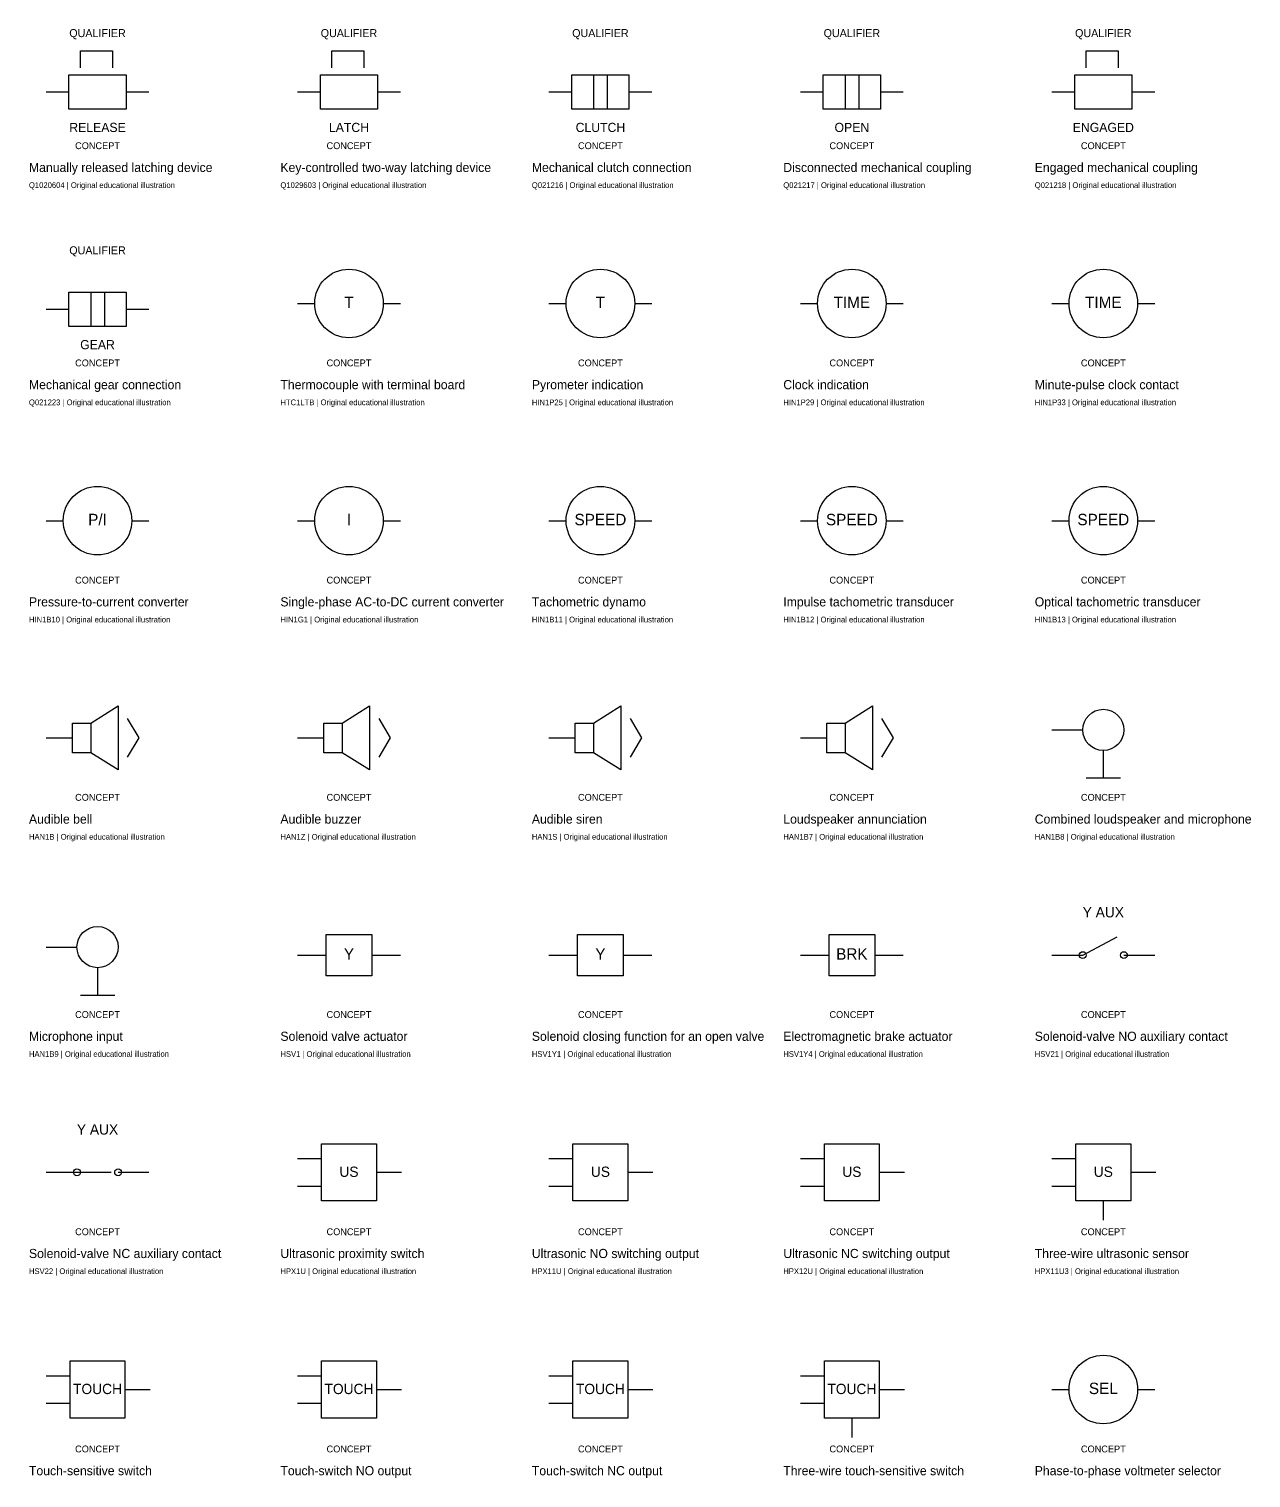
# Model space of a CAD drawing. Extents: x -25 to 1140, y -41451 to 113.
# Drawn here: x 0 to 1069, y -34977 to -33710 of the extents above; entities that cross this region are included whole.
import ezdxf
from ezdxf.enums import TextEntityAlignment as Align

# ---------------------------------------------------------------- set-up
doc = ezdxf.new("R2010")
doc.units = 0
doc.layers.add('REFERENCE', color=7, linetype='CONTINUOUS')

# ---------------------------------------------------------------- blocks, each defined once
blk = doc.blocks.new('REF_IEC_MANUALLY_RELEASED_LATCHING_DEVICE')
at = {"layer": 'REFERENCE'}
for p, q in [((45, 76), (45, 91)), ((45, 91), (73, 91)), ((73, 91), (73, 76)), ((35, 70), (85, 70)), ((35, 40), (35, 70)), ((85, 70), (85, 40)), ((15, 55), (35, 55)), ((85, 55), (105, 55)), ((85, 40), (35, 40))]:
    blk.add_line(p, q, dxfattribs=at)
for s, height, p in [('QUALIFIER', 7, (60, 103)), ('RELEASE', 8, (60, 20)), ('CONCEPT', 6, (60, 5))]:
    blk.add_text(s, height=height, dxfattribs=at).set_placement(p, align=Align.CENTER)
blk = doc.blocks.new('REF_IEC_KEY_CONTROLLED_TWO_WAY_LATCHING_DEVICE')
at = {"layer": 'REFERENCE'}
for p, q in [((45, 76), (45, 91)), ((45, 91), (73, 91)), ((73, 91), (73, 76)), ((35, 70), (85, 70)), ((35, 40), (35, 70)), ((85, 70), (85, 40)), ((15, 55), (35, 55)), ((85, 55), (105, 55)), ((85, 40), (35, 40))]:
    blk.add_line(p, q, dxfattribs=at)
for s, height, p in [('QUALIFIER', 7, (60, 103)), ('LATCH', 8, (60, 20)), ('CONCEPT', 6, (60, 5))]:
    blk.add_text(s, height=height, dxfattribs=at).set_placement(p, align=Align.CENTER)
blk = doc.blocks.new('REF_IEC_MECHANICAL_CLUTCH_CONNECTION')
at = {"layer": 'REFERENCE'}
for p, q in [((35, 70), (85, 70)), ((35, 40), (35, 70)), ((54, 70), (54, 40)), ((66, 70), (66, 40)), ((85, 70), (85, 40)), ((15, 55), (35, 55)), ((85, 55), (105, 55)), ((85, 40), (35, 40))]:
    blk.add_line(p, q, dxfattribs=at)
for s, height, p in [('QUALIFIER', 7, (60, 103)), ('CLUTCH', 8, (60, 20)), ('CONCEPT', 6, (60, 5))]:
    blk.add_text(s, height=height, dxfattribs=at).set_placement(p, align=Align.CENTER)
blk = doc.blocks.new('REF_IEC_DISCONNECTED_MECHANICAL_COUPLING')
at = {"layer": 'REFERENCE'}
for p, q in [((35, 70), (85, 70)), ((35, 40), (35, 70)), ((54, 70), (54, 40)), ((66, 70), (66, 40)), ((85, 70), (85, 40)), ((15, 55), (35, 55)), ((85, 55), (105, 55)), ((85, 40), (35, 40))]:
    blk.add_line(p, q, dxfattribs=at)
for s, height, p in [('QUALIFIER', 7, (60, 103)), ('OPEN', 8, (60, 20)), ('CONCEPT', 6, (60, 5))]:
    blk.add_text(s, height=height, dxfattribs=at).set_placement(p, align=Align.CENTER)
blk = doc.blocks.new('REF_IEC_ENGAGED_MECHANICAL_COUPLING')
at = {"layer": 'REFERENCE'}
for p, q in [((45, 76), (45, 91)), ((45, 91), (73, 91)), ((73, 91), (73, 76)), ((35, 70), (85, 70)), ((35, 40), (35, 70)), ((85, 70), (85, 40)), ((15, 55), (35, 55)), ((85, 55), (105, 55)), ((85, 40), (35, 40))]:
    blk.add_line(p, q, dxfattribs=at)
for s, height, p in [('QUALIFIER', 7, (60, 103)), ('ENGAGED', 8, (60, 20)), ('CONCEPT', 6, (60, 5))]:
    blk.add_text(s, height=height, dxfattribs=at).set_placement(p, align=Align.CENTER)
blk = doc.blocks.new('REF_IEC_MECHANICAL_GEAR_CONNECTION')
at = {"layer": 'REFERENCE'}
for p, q in [((35, 70), (85, 70)), ((35, 40), (35, 70)), ((54, 70), (54, 40)), ((66, 70), (66, 40)), ((85, 70), (85, 40)), ((15, 55), (35, 55)), ((85, 55), (105, 55)), ((85, 40), (35, 40))]:
    blk.add_line(p, q, dxfattribs=at)
for s, height, p in [('QUALIFIER', 7, (60, 103)), ('GEAR', 8, (60, 20)), ('CONCEPT', 6, (60, 5))]:
    blk.add_text(s, height=height, dxfattribs=at).set_placement(p, align=Align.CENTER)
blk = doc.blocks.new('REF_IEC_THERMOCOUPLE_WITH_TERMINAL_BOARD')
at = {"layer": 'REFERENCE'}
for p, q in [((15, 60), (30, 60)), ((90, 60), (105, 60))]:
    blk.add_line(p, q, dxfattribs=at)
blk.add_circle((60, 60), 30, dxfattribs=at)
for s, height, p in [('T', 10, (60, 56)), ('CONCEPT', 6, (60, 5))]:
    blk.add_text(s, height=height, dxfattribs=at).set_placement(p, align=Align.CENTER)
blk = doc.blocks.new('REF_IEC_PYROMETER_INDICATION')
at = {"layer": 'REFERENCE'}
for p, q in [((15, 60), (30, 60)), ((90, 60), (105, 60))]:
    blk.add_line(p, q, dxfattribs=at)
blk.add_circle((60, 60), 30, dxfattribs=at)
for s, height, p in [('T', 10, (60, 56)), ('CONCEPT', 6, (60, 5))]:
    blk.add_text(s, height=height, dxfattribs=at).set_placement(p, align=Align.CENTER)
blk = doc.blocks.new('REF_IEC_CLOCK_INDICATION')
at = {"layer": 'REFERENCE'}
for p, q in [((15, 60), (30, 60)), ((90, 60), (105, 60))]:
    blk.add_line(p, q, dxfattribs=at)
blk.add_circle((60, 60), 30, dxfattribs=at)
for s, height, p in [('TIME', 10, (60, 56)), ('CONCEPT', 6, (60, 5))]:
    blk.add_text(s, height=height, dxfattribs=at).set_placement(p, align=Align.CENTER)
blk = doc.blocks.new('REF_IEC_MINUTE_PULSE_CLOCK_CONTACT')
at = {"layer": 'REFERENCE'}
for p, q in [((15, 60), (30, 60)), ((90, 60), (105, 60))]:
    blk.add_line(p, q, dxfattribs=at)
blk.add_circle((60, 60), 30, dxfattribs=at)
for s, height, p in [('TIME', 10, (60, 56)), ('CONCEPT', 6, (60, 5))]:
    blk.add_text(s, height=height, dxfattribs=at).set_placement(p, align=Align.CENTER)
blk = doc.blocks.new('REF_IEC_PRESSURE_TO_CURRENT_CONVERTER')
at = {"layer": 'REFERENCE'}
for p, q in [((15, 60), (30, 60)), ((90, 60), (105, 60))]:
    blk.add_line(p, q, dxfattribs=at)
blk.add_circle((60, 60), 30, dxfattribs=at)
for s, height, p in [('P/I', 10, (60, 56)), ('CONCEPT', 6, (60, 5))]:
    blk.add_text(s, height=height, dxfattribs=at).set_placement(p, align=Align.CENTER)
blk = doc.blocks.new('REF_IEC_SINGLE_PHASE_AC_TO_DC_CURRENT_CONVERTER')
at = {"layer": 'REFERENCE'}
for p, q in [((15, 60), (30, 60)), ((90, 60), (105, 60))]:
    blk.add_line(p, q, dxfattribs=at)
blk.add_circle((60, 60), 30, dxfattribs=at)
for s, height, p in [('I', 10, (60, 56)), ('CONCEPT', 6, (60, 5))]:
    blk.add_text(s, height=height, dxfattribs=at).set_placement(p, align=Align.CENTER)
blk = doc.blocks.new('REF_IEC_TACHOMETRIC_DYNAMO')
at = {"layer": 'REFERENCE'}
for p, q in [((15, 60), (30, 60)), ((90, 60), (105, 60))]:
    blk.add_line(p, q, dxfattribs=at)
blk.add_circle((60, 60), 30, dxfattribs=at)
for s, height, p in [('SPEED', 10, (60, 56)), ('CONCEPT', 6, (60, 5))]:
    blk.add_text(s, height=height, dxfattribs=at).set_placement(p, align=Align.CENTER)
blk = doc.blocks.new('REF_IEC_IMPULSE_TACHOMETRIC_TRANSDUCER')
at = {"layer": 'REFERENCE'}
for p, q in [((15, 60), (30, 60)), ((90, 60), (105, 60))]:
    blk.add_line(p, q, dxfattribs=at)
blk.add_circle((60, 60), 30, dxfattribs=at)
for s, height, p in [('SPEED', 10, (60, 56)), ('CONCEPT', 6, (60, 5))]:
    blk.add_text(s, height=height, dxfattribs=at).set_placement(p, align=Align.CENTER)
blk = doc.blocks.new('REF_IEC_OPTICAL_TACHOMETRIC_TRANSDUCER')
at = {"layer": 'REFERENCE'}
for p, q in [((15, 60), (30, 60)), ((90, 60), (105, 60))]:
    blk.add_line(p, q, dxfattribs=at)
blk.add_circle((60, 60), 30, dxfattribs=at)
for s, height, p in [('SPEED', 10, (60, 56)), ('CONCEPT', 6, (60, 5))]:
    blk.add_text(s, height=height, dxfattribs=at).set_placement(p, align=Align.CENTER)
blk = doc.blocks.new('REF_IEC_AUDIBLE_BELL')
at = {"layer": 'REFERENCE'}
for p, q in [((54, 73), (78, 88)), ((78, 88), (78, 32)), ((86, 77), (96, 60)), ((38, 73), (54, 73)), ((38, 47), (38, 73)), ((54, 73), (54, 47)), ((15, 60), (38, 60)), ((96, 60), (86, 43)), ((54, 47), (38, 47)), ((78, 32), (54, 47))]:
    blk.add_line(p, q, dxfattribs=at)
blk.add_text('CONCEPT', height=6, dxfattribs=at).set_placement((60, 5), align=Align.CENTER)
blk = doc.blocks.new('REF_IEC_AUDIBLE_BUZZER')
at = {"layer": 'REFERENCE'}
for p, q in [((54, 73), (78, 88)), ((78, 88), (78, 32)), ((86, 77), (96, 60)), ((38, 73), (54, 73)), ((38, 47), (38, 73)), ((54, 73), (54, 47)), ((15, 60), (38, 60)), ((96, 60), (86, 43)), ((54, 47), (38, 47)), ((78, 32), (54, 47))]:
    blk.add_line(p, q, dxfattribs=at)
blk.add_text('CONCEPT', height=6, dxfattribs=at).set_placement((60, 5), align=Align.CENTER)
blk = doc.blocks.new('REF_IEC_AUDIBLE_SIREN')
at = {"layer": 'REFERENCE'}
for p, q in [((54, 73), (78, 88)), ((78, 88), (78, 32)), ((86, 77), (96, 60)), ((38, 73), (54, 73)), ((38, 47), (38, 73)), ((54, 73), (54, 47)), ((15, 60), (38, 60)), ((96, 60), (86, 43)), ((54, 47), (38, 47)), ((78, 32), (54, 47))]:
    blk.add_line(p, q, dxfattribs=at)
blk.add_text('CONCEPT', height=6, dxfattribs=at).set_placement((60, 5), align=Align.CENTER)
blk = doc.blocks.new('REF_IEC_LOUDSPEAKER_ANNUNCIATION')
at = {"layer": 'REFERENCE'}
for p, q in [((54, 73), (78, 88)), ((78, 88), (78, 32)), ((86, 77), (96, 60)), ((38, 73), (54, 73)), ((38, 47), (38, 73)), ((54, 73), (54, 47)), ((15, 60), (38, 60)), ((96, 60), (86, 43)), ((54, 47), (38, 47)), ((78, 32), (54, 47))]:
    blk.add_line(p, q, dxfattribs=at)
blk.add_text('CONCEPT', height=6, dxfattribs=at).set_placement((60, 5), align=Align.CENTER)
blk = doc.blocks.new('REF_IEC_COMBINED_LOUDSPEAKER_AND_MICROPHONE')
at = {"layer": 'REFERENCE'}
for p, q in [((15, 67), (42, 67)), ((60, 49), (60, 25)), ((45, 25), (75, 25))]:
    blk.add_line(p, q, dxfattribs=at)
blk.add_circle((60, 67), 18, dxfattribs=at)
blk.add_text('CONCEPT', height=6, dxfattribs=at).set_placement((60, 5), align=Align.CENTER)
blk = doc.blocks.new('REF_IEC_MICROPHONE_INPUT')
at = {"layer": 'REFERENCE'}
for p, q in [((15, 67), (42, 67)), ((60, 49), (60, 25)), ((45, 25), (75, 25))]:
    blk.add_line(p, q, dxfattribs=at)
blk.add_circle((60, 67), 18, dxfattribs=at)
blk.add_text('CONCEPT', height=6, dxfattribs=at).set_placement((60, 5), align=Align.CENTER)
blk = doc.blocks.new('REF_IEC_SOLENOID_VALVE_ACTUATOR')
at = {"layer": 'REFERENCE'}
for p, q in [((40, 78), (80, 78)), ((40, 42), (40, 78)), ((80, 78), (80, 42)), ((15, 60), (40, 60)), ((80, 60), (105, 60)), ((80, 42), (40, 42))]:
    blk.add_line(p, q, dxfattribs=at)
for s, height, p in [('Y', 10, (60, 56)), ('CONCEPT', 6, (60, 5))]:
    blk.add_text(s, height=height, dxfattribs=at).set_placement(p, align=Align.CENTER)
blk = doc.blocks.new('REF_IEC_SOLENOID_CLOSING_FUNCTION_FOR_AN_OPEN_VALVE')
at = {"layer": 'REFERENCE'}
for p, q in [((40, 78), (80, 78)), ((40, 42), (40, 78)), ((80, 78), (80, 42)), ((15, 60), (40, 60)), ((80, 60), (105, 60)), ((80, 42), (40, 42))]:
    blk.add_line(p, q, dxfattribs=at)
for s, height, p in [('Y', 10, (60, 56)), ('CONCEPT', 6, (60, 5))]:
    blk.add_text(s, height=height, dxfattribs=at).set_placement(p, align=Align.CENTER)
blk = doc.blocks.new('REF_IEC_ELECTROMAGNETIC_BRAKE_ACTUATOR')
at = {"layer": 'REFERENCE'}
for p, q in [((40, 78), (80, 78)), ((40, 42), (40, 78)), ((80, 78), (80, 42)), ((15, 60), (40, 60)), ((80, 60), (105, 60)), ((80, 42), (40, 42))]:
    blk.add_line(p, q, dxfattribs=at)
for s, height, p in [('BRK', 10, (60, 56)), ('CONCEPT', 6, (60, 5))]:
    blk.add_text(s, height=height, dxfattribs=at).set_placement(p, align=Align.CENTER)
blk = doc.blocks.new('REF_IEC_SOLENOID_VALVE_NO_AUXILIARY_CONTACT')
at = {"layer": 'REFERENCE'}
for p, q in [((42, 60), (72, 76)), ((15, 60), (42, 60)), ((78, 60), (105, 60))]:
    blk.add_line(p, q, dxfattribs=at)
for centre in [(42, 60), (78, 60)]:
    blk.add_circle(centre, 3, dxfattribs=at)
for s, height, p in [('Y AUX', 9, (60, 93)), ('CONCEPT', 6, (60, 5))]:
    blk.add_text(s, height=height, dxfattribs=at).set_placement(p, align=Align.CENTER)
blk = doc.blocks.new('REF_IEC_SOLENOID_VALVE_NC_AUXILIARY_CONTACT')
at = {"layer": 'REFERENCE'}
for p, q in [((15, 60), (42, 60)), ((42, 60), (72, 60)), ((78, 60), (105, 60))]:
    blk.add_line(p, q, dxfattribs=at)
for centre in [(42, 60), (78, 60)]:
    blk.add_circle(centre, 3, dxfattribs=at)
for s, height, p in [('Y AUX', 9, (60, 93)), ('CONCEPT', 6, (60, 5))]:
    blk.add_text(s, height=height, dxfattribs=at).set_placement(p, align=Align.CENTER)
blk = doc.blocks.new('REF_IEC_ULTRASONIC_PROXIMITY_SWITCH')
at = {"layer": 'REFERENCE'}
for p, q in [((36, 85), (84, 85)), ((36, 35), (36, 85)), ((84, 85), (84, 35)), ((15, 72), (36, 72)), ((84, 60), (106, 60)), ((15, 48), (36, 48)), ((84, 35), (36, 35))]:
    blk.add_line(p, q, dxfattribs=at)
for s, height, p in [('US', 9, (60, 56)), ('CONCEPT', 6, (60, 5))]:
    blk.add_text(s, height=height, dxfattribs=at).set_placement(p, align=Align.CENTER)
blk = doc.blocks.new('REF_IEC_ULTRASONIC_NO_SWITCHING_OUTPUT')
at = {"layer": 'REFERENCE'}
for p, q in [((36, 85), (84, 85)), ((36, 35), (36, 85)), ((84, 85), (84, 35)), ((15, 72), (36, 72)), ((84, 60), (106, 60)), ((15, 48), (36, 48)), ((84, 35), (36, 35))]:
    blk.add_line(p, q, dxfattribs=at)
for s, height, p in [('US', 9, (60, 56)), ('CONCEPT', 6, (60, 5))]:
    blk.add_text(s, height=height, dxfattribs=at).set_placement(p, align=Align.CENTER)
blk = doc.blocks.new('REF_IEC_ULTRASONIC_NC_SWITCHING_OUTPUT')
at = {"layer": 'REFERENCE'}
for p, q in [((36, 85), (84, 85)), ((36, 35), (36, 85)), ((84, 85), (84, 35)), ((15, 72), (36, 72)), ((84, 60), (106, 60)), ((15, 48), (36, 48)), ((84, 35), (36, 35))]:
    blk.add_line(p, q, dxfattribs=at)
for s, height, p in [('US', 9, (60, 56)), ('CONCEPT', 6, (60, 5))]:
    blk.add_text(s, height=height, dxfattribs=at).set_placement(p, align=Align.CENTER)
blk = doc.blocks.new('REF_IEC_THREE_WIRE_ULTRASONIC_SENSOR')
at = {"layer": 'REFERENCE'}
for p, q in [((36, 85), (84, 85)), ((36, 35), (36, 85)), ((84, 85), (84, 35)), ((15, 72), (36, 72)), ((84, 60), (106, 60)), ((15, 48), (36, 48)), ((84, 35), (36, 35)), ((60, 35), (60, 18))]:
    blk.add_line(p, q, dxfattribs=at)
for s, height, p in [('US', 9, (60, 56)), ('CONCEPT', 6, (60, 5))]:
    blk.add_text(s, height=height, dxfattribs=at).set_placement(p, align=Align.CENTER)
blk = doc.blocks.new('REF_IEC_TOUCH_SENSITIVE_SWITCH')
at = {"layer": 'REFERENCE'}
for p, q in [((36, 85), (84, 85)), ((36, 35), (36, 85)), ((84, 85), (84, 35)), ((15, 72), (36, 72)), ((84, 60), (106, 60)), ((15, 48), (36, 48)), ((84, 35), (36, 35))]:
    blk.add_line(p, q, dxfattribs=at)
for s, height, p in [('TOUCH', 9, (60, 56)), ('CONCEPT', 6, (60, 5))]:
    blk.add_text(s, height=height, dxfattribs=at).set_placement(p, align=Align.CENTER)
blk = doc.blocks.new('REF_IEC_TOUCH_SWITCH_NO_OUTPUT')
at = {"layer": 'REFERENCE'}
for p, q in [((36, 85), (84, 85)), ((36, 35), (36, 85)), ((84, 85), (84, 35)), ((15, 72), (36, 72)), ((84, 60), (106, 60)), ((15, 48), (36, 48)), ((84, 35), (36, 35))]:
    blk.add_line(p, q, dxfattribs=at)
for s, height, p in [('TOUCH', 9, (60, 56)), ('CONCEPT', 6, (60, 5))]:
    blk.add_text(s, height=height, dxfattribs=at).set_placement(p, align=Align.CENTER)
blk = doc.blocks.new('REF_IEC_TOUCH_SWITCH_NC_OUTPUT')
at = {"layer": 'REFERENCE'}
for p, q in [((36, 85), (84, 85)), ((36, 35), (36, 85)), ((84, 85), (84, 35)), ((15, 72), (36, 72)), ((84, 60), (106, 60)), ((15, 48), (36, 48)), ((84, 35), (36, 35))]:
    blk.add_line(p, q, dxfattribs=at)
for s, height, p in [('TOUCH', 9, (60, 56)), ('CONCEPT', 6, (60, 5))]:
    blk.add_text(s, height=height, dxfattribs=at).set_placement(p, align=Align.CENTER)
blk = doc.blocks.new('REF_IEC_THREE_WIRE_TOUCH_SENSITIVE_SWITCH')
at = {"layer": 'REFERENCE'}
for p, q in [((36, 85), (84, 85)), ((36, 35), (36, 85)), ((84, 85), (84, 35)), ((15, 72), (36, 72)), ((84, 60), (106, 60)), ((15, 48), (36, 48)), ((84, 35), (36, 35)), ((60, 35), (60, 18))]:
    blk.add_line(p, q, dxfattribs=at)
for s, height, p in [('TOUCH', 9, (60, 56)), ('CONCEPT', 6, (60, 5))]:
    blk.add_text(s, height=height, dxfattribs=at).set_placement(p, align=Align.CENTER)
blk = doc.blocks.new('REF_IEC_PHASE_TO_PHASE_VOLTMETER_SELECTOR')
at = {"layer": 'REFERENCE'}
for p, q in [((15, 60), (30, 60)), ((90, 60), (105, 60))]:
    blk.add_line(p, q, dxfattribs=at)
blk.add_circle((60, 60), 30, dxfattribs=at)
for s, height, p in [('SEL', 10, (60, 56)), ('CONCEPT', 6, (60, 5))]:
    blk.add_text(s, height=height, dxfattribs=at).set_placement(p, align=Align.CENTER)

msp = doc.modelspace()

# ---------------------------------------------------------------- block references
at = {"layer": 'REFERENCE'}
for name, p in [('REF_IEC_MANUALLY_RELEASED_LATCHING_DEVICE', (0, -33820)), ('REF_IEC_KEY_CONTROLLED_TWO_WAY_LATCHING_DEVICE', (220, -33820)), ('REF_IEC_MECHANICAL_CLUTCH_CONNECTION', (440, -33820)), ('REF_IEC_DISCONNECTED_MECHANICAL_COUPLING', (660, -33820)), ('REF_IEC_ENGAGED_MECHANICAL_COUPLING', (880, -33820)), ('REF_IEC_MECHANICAL_GEAR_CONNECTION', (0, -34010)), ('REF_IEC_THERMOCOUPLE_WITH_TERMINAL_BOARD', (220, -34010)), ('REF_IEC_PYROMETER_INDICATION', (440, -34010)), ('REF_IEC_CLOCK_INDICATION', (660, -34010)), ('REF_IEC_MINUTE_PULSE_CLOCK_CONTACT', (880, -34010)), ('REF_IEC_PRESSURE_TO_CURRENT_CONVERTER', (0, -34200)), ('REF_IEC_SINGLE_PHASE_AC_TO_DC_CURRENT_CONVERTER', (220, -34200)), ('REF_IEC_TACHOMETRIC_DYNAMO', (440, -34200)), ('REF_IEC_IMPULSE_TACHOMETRIC_TRANSDUCER', (660, -34200)), ('REF_IEC_OPTICAL_TACHOMETRIC_TRANSDUCER', (880, -34200)), ('REF_IEC_AUDIBLE_BELL', (0, -34390)), ('REF_IEC_AUDIBLE_BUZZER', (220, -34390)), ('REF_IEC_AUDIBLE_SIREN', (440, -34390)), ('REF_IEC_LOUDSPEAKER_ANNUNCIATION', (660, -34390)), ('REF_IEC_COMBINED_LOUDSPEAKER_AND_MICROPHONE', (880, -34390)), ('REF_IEC_SOLENOID_VALVE_NO_AUXILIARY_CONTACT', (880, -34580)), ('REF_IEC_MICROPHONE_INPUT', (0, -34580)), ('REF_IEC_SOLENOID_VALVE_ACTUATOR', (220, -34580)), ('REF_IEC_SOLENOID_CLOSING_FUNCTION_FOR_AN_OPEN_VALVE', (440, -34580)), ('REF_IEC_ELECTROMAGNETIC_BRAKE_ACTUATOR', (660, -34580)), ('REF_IEC_SOLENOID_VALVE_NC_AUXILIARY_CONTACT', (0, -34770)), ('REF_IEC_ULTRASONIC_PROXIMITY_SWITCH', (220, -34770)), ('REF_IEC_ULTRASONIC_NO_SWITCHING_OUTPUT', (440, -34770)), ('REF_IEC_ULTRASONIC_NC_SWITCHING_OUTPUT', (660, -34770)), ('REF_IEC_THREE_WIRE_ULTRASONIC_SENSOR', (880, -34770)), ('REF_IEC_TOUCH_SENSITIVE_SWITCH', (0, -34960)), ('REF_IEC_TOUCH_SWITCH_NO_OUTPUT', (220, -34960)), ('REF_IEC_TOUCH_SWITCH_NC_OUTPUT', (440, -34960)), ('REF_IEC_THREE_WIRE_TOUCH_SENSITIVE_SWITCH', (660, -34960)), ('REF_IEC_PHASE_TO_PHASE_VOLTMETER_SELECTOR', (880, -34960))]:
    msp.add_blockref(name, p, dxfattribs=at)

# ---------------------------------------------------------------- texts
for s, height, p in [('Manually released latching device', 8, (0, -33835)), ('Key-controlled two-way latching device', 8, (220, -33835)), ('Mechanical clutch connection', 8, (440, -33835)), ('Disconnected mechanical coupling', 8, (660, -33835)), ('Engaged mechanical coupling', 8, (880, -33835)), ('Q1020604 | Original educational illustration', 5, (0, -33849)), ('Q1029603 | Original educational illustration', 5, (220, -33849)), ('Q021216 | Original educational illustration', 5, (440, -33849)), ('Q021217 | Original educational illustration', 5, (660, -33849)), ('Q021218 | Original educational illustration', 5, (880, -33849)), ('Mechanical gear connection', 8, (0, -34025)), ('Thermocouple with terminal board', 8, (220, -34025)), ('Pyrometer indication', 8, (440, -34025)), ('Clock indication', 8, (660, -34025)), ('Minute-pulse clock contact', 8, (880, -34025)), ('Q021223 | Original educational illustration', 5, (0, -34039)), ('HTC1LTB | Original educational illustration', 5, (220, -34039)), ('HIN1P25 | Original educational illustration', 5, (440, -34039)), ('HIN1P29 | Original educational illustration', 5, (660, -34039)), ('HIN1P33 | Original educational illustration', 5, (880, -34039)), ('Pressure-to-current converter', 8, (0, -34215)), ('Single-phase AC-to-DC current converter', 8, (220, -34215)), ('Tachometric dynamo', 8, (440, -34215)), ('Impulse tachometric transducer', 8, (660, -34215)), ('Optical tachometric transducer', 8, (880, -34215)), ('HIN1B10 | Original educational illustration', 5, (0, -34229)), ('HIN1G1 | Original educational illustration', 5, (220, -34229)), ('HIN1B11 | Original educational illustration', 5, (440, -34229)), ('HIN1B12 | Original educational illustration', 5, (660, -34229)), ('HIN1B13 | Original educational illustration', 5, (880, -34229)), ('Audible bell', 8, (0, -34405)), ('Audible buzzer', 8, (220, -34405)), ('Audible siren', 8, (440, -34405)), ('Loudspeaker annunciation', 8, (660, -34405)), ('Combined loudspeaker and microphone', 8, (880, -34405)), ('HAN1B | Original educational illustration', 5, (0, -34419)), ('HAN1Z | Original educational illustration', 5, (220, -34419)), ('HAN1S | Original educational illustration', 5, (440, -34419)), ('HAN1B7 | Original educational illustration', 5, (660, -34419)), ('HAN1B8 | Original educational illustration', 5, (880, -34419)), ('Microphone input', 8, (0, -34595)), ('Solenoid valve actuator', 8, (220, -34595)), ('Solenoid closing function for an open valve', 8, (440, -34595)), ('Electromagnetic brake actuator', 8, (660, -34595)), ('Solenoid-valve NO auxiliary contact', 8, (880, -34595)), ('HAN1B9 | Original educational illustration', 5, (0, -34609)), ('HSV1 | Original educational illustration', 5, (220, -34609)), ('HSV1Y1 | Original educational illustration', 5, (440, -34609)), ('HSV1Y4 | Original educational illustration', 5, (660, -34609)), ('HSV21 | Original educational illustration', 5, (880, -34609)), ('Solenoid-valve NC auxiliary contact', 8, (0, -34785)), ('Ultrasonic proximity switch', 8, (220, -34785)), ('Ultrasonic NO switching output', 8, (440, -34785)), ('Ultrasonic NC switching output', 8, (660, -34785)), ('Three-wire ultrasonic sensor', 8, (880, -34785)), ('HSV22 | Original educational illustration', 5, (0, -34799)), ('HPX1U | Original educational illustration', 5, (220, -34799)), ('HPX11U | Original educational illustration', 5, (440, -34799)), ('HPX12U | Original educational illustration', 5, (660, -34799)), ('HPX11U3 | Original educational illustration', 5, (880, -34799)), ('Touch-sensitive switch', 8, (0, -34975)), ('Touch-switch NO output', 8, (220, -34975)), ('Touch-switch NC output', 8, (440, -34975)), ('Three-wire touch-sensitive switch', 8, (660, -34975)), ('Phase-to-phase voltmeter selector', 8, (880, -34975))]:
    msp.add_text(s, height=height, dxfattribs=at).set_placement(p)

doc.saveas('drawing.dxf')
